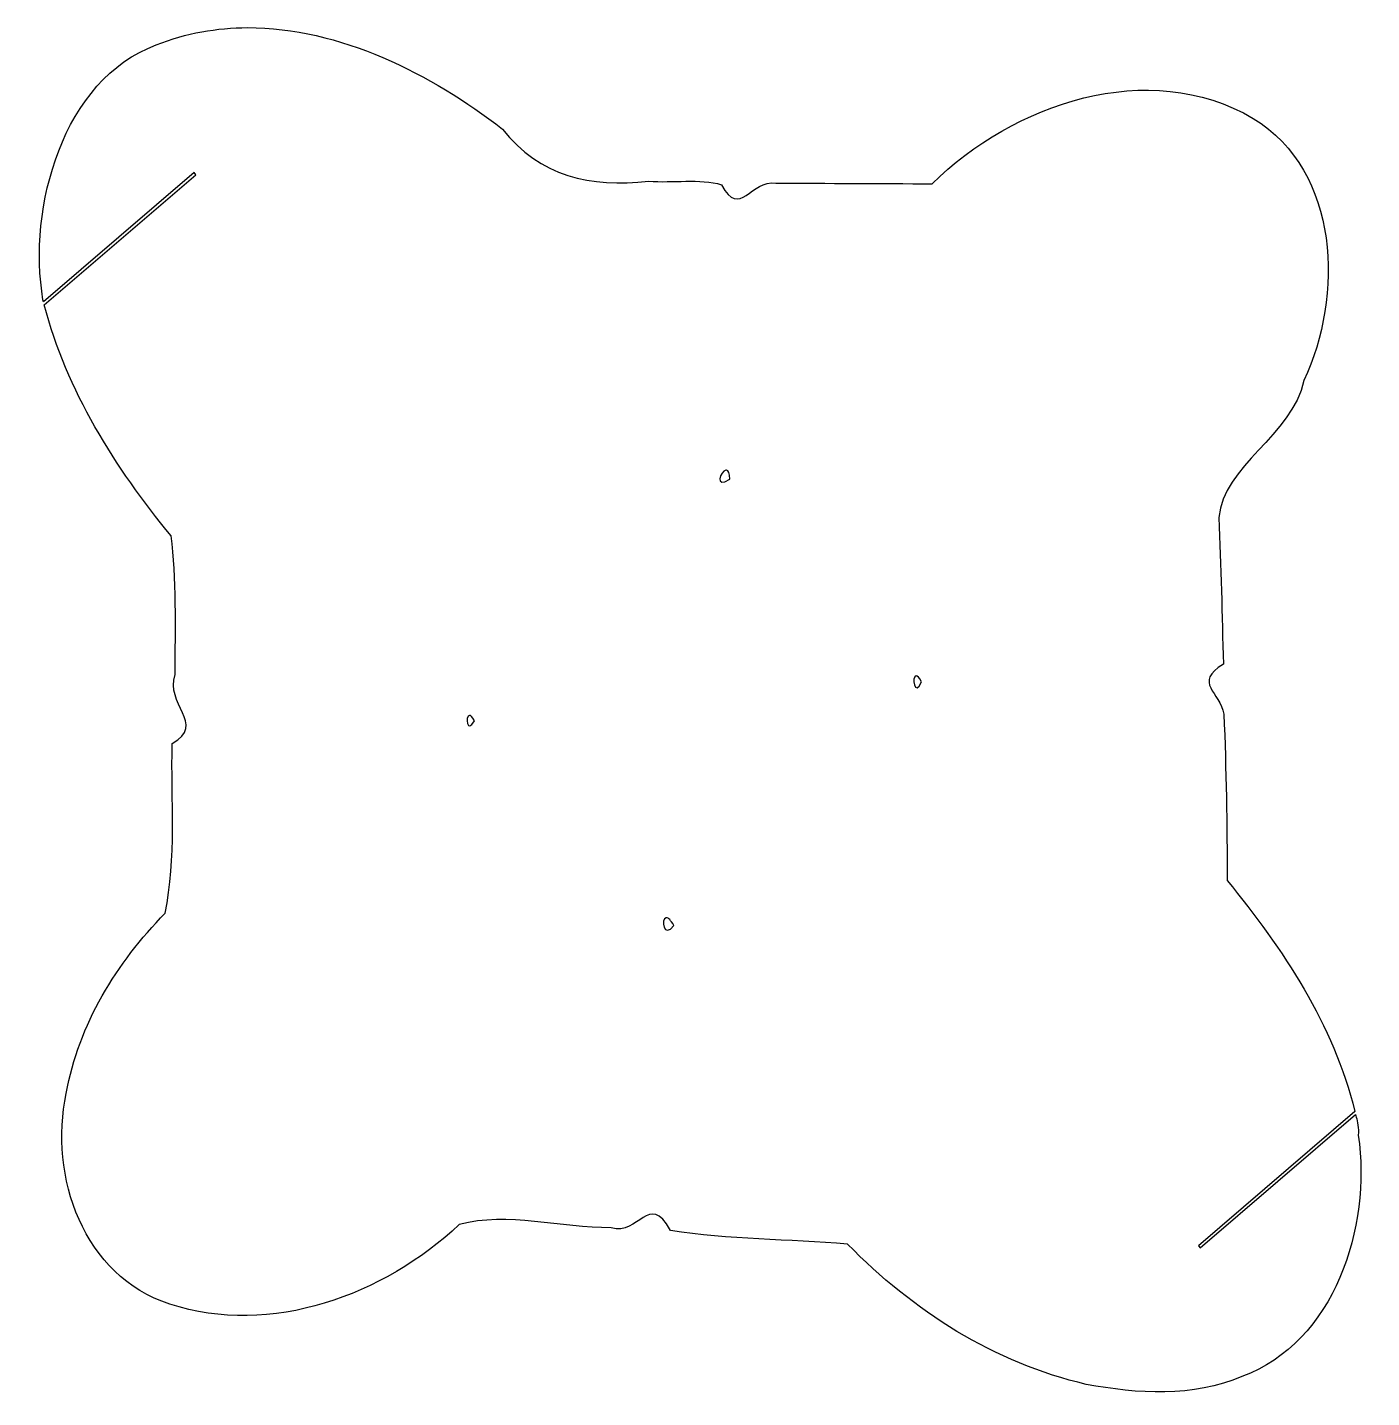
# Model space of a CAD drawing. Header units: centimetres. Extents: x -13.5 to 13.4, y -13.8 to 13.7.
import ezdxf

# ---------------------------------------------------------------- set-up
doc = ezdxf.new("R2010")
doc.units = ezdxf.units.CM
doc.header["$MEASUREMENT"] = 0
doc.layers.add('Layer 1', color=7, linetype='Continuous')

msp = doc.modelspace()

# ---------------------------------------------------------------- linework, layer by layer
at = {"layer": 'Layer 1'}
for points, knots in [([(-9.05204, 13.64959), (-9.66563, 13.64791), (-10.27945, 13.54244), (-10.87831, 13.30465), (-10.87831, 13.30465), (-12.74989, 12.61635), (-13.45651, 10.04638), (-13.14495, 8.20318), (-13.14495, 8.20318), (-13.14173, 8.18999), (-13.13773, 8.17695), (-13.13444, 8.16378), (-13.13444, 8.16378), (-13.13444, 8.16378), (-10.12277, 10.74997), (-10.12277, 10.74997), (-10.12277, 10.74997), (-10.12277, 10.74997), (-10.08599, 10.70795), (-10.08599, 10.70795), (-10.08599, 10.70795), (-10.08599, 10.70795), (-13.11956, 8.10337), (-13.11956, 8.10337), (-13.11956, 8.10337), (-12.67761, 6.38537), (-11.70477, 4.85537), (-10.58327, 3.47904), (-10.58327, 3.47904), (-10.46807, 2.6598), (-10.50301, 1.62381), (-10.49835, 0.70374), (-10.49835, 0.70374), (-10.7189, 0.12136), (-9.87062, -0.2863), (-10.55876, -0.6734), (-10.55876, -0.6734), (-10.59083, -1.80553), (-10.4688, -2.9615), (-10.70409, -4.07205), (-10.70409, -4.07205), (-11.6699, -5.0576), (-12.43536, -6.29558), (-12.67832, -7.67468), (-12.67832, -7.67468), (-13.03735, -9.3273), (-12.33099, -11.34226), (-10.60954, -11.89103), (-10.60954, -11.89103), (-8.58201, -12.55306), (-6.32448, -11.71451), (-4.81818, -10.29939), (-4.81818, -10.29939), (-3.85035, -10.0391), (-2.78638, -10.3712), (-1.78199, -10.3633), (-1.78199, -10.3633), (-1.21693, -10.53884), (-1.03614, -9.62467), (-0.59045, -10.4167), (-0.59045, -10.4167), (0.57359, -10.60217), (1.76992, -10.59108), (2.94827, -10.68898), (2.94827, -10.68898), (4.25104, -12.02797), (5.88891, -13.07493), (7.72318, -13.49755), (7.72318, -13.49755), (8.7445, -13.68812), (9.86009, -13.7621), (10.83642, -13.33996), (10.83642, -13.33996), (12.68979, -12.657), (13.42927, -10.34996), (13.16347, -8.51339), (13.16347, -8.51339), (13.17203, -8.37293), (13.14841, -8.23461), (13.12232, -8.15006), (13.12232, -8.15006), (13.11837, -8.13273), (13.11413, -8.11568), (13.11006, -8.09841), (13.11006, -8.09841), (13.11006, -8.09841), (10.00209, -10.7669), (10.00209, -10.7669), (10.00209, -10.7669), (10.00209, -10.7669), (9.96532, -10.72488), (9.96532, -10.72488), (9.96532, -10.72488), (9.96532, -10.72488), (13.09519, -8.03713), (13.09519, -8.03713), (13.09519, -8.03713), (12.66896, -6.28977), (11.66381, -4.79509), (10.54139, -3.41455), (10.54139, -3.41455), (10.54108, -2.30434), (10.5202, -1.19436), (10.47485, -0.08507), (10.47485, -0.08507), (10.40238, 0.35835), (9.84984, 0.53449), (10.46434, 0.91474), (10.46434, 0.91474), (10.43929, 1.89263), (10.41756, 2.87029), (10.37504, 3.84763), (10.37504, 3.84763), (10.4557, 4.88296), (11.83821, 5.49075), (12.07524, 6.58791), (12.07524, 6.58791), (12.86894, 8.27457), (12.80217, 10.76361), (11.0623, 11.83295), (11.0623, 11.83295), (8.96832, 13.0673), (6.25264, 12.12673), (4.64235, 10.52585), (4.64235, 10.52585), (3.6003, 10.53025), (2.55802, 10.53458), (1.51598, 10.53898), (1.51598, 10.53898), (1.01959, 10.62232), (0.7929, 9.8124), (0.42775, 10.50746), (0.42775, 10.50746), (-0.01317, 10.63809), (-0.55034, 10.53599), (-1.02732, 10.57925), (-1.02732, 10.57925), (-2.19254, 10.44862), (-3.21228, 10.66387), (-3.95407, 11.61933), (-3.95407, 11.61933), (-5.37406, 12.72438), (-7.21129, 13.65464), (-9.05204, 13.64959)], [0, 0, 0, 0, 0.02702703, 0.02702703, 0.02702703, 0.02702703, 0.05405405, 0.05405405, 0.05405405, 0.05405405, 0.08108108, 0.08108108, 0.08108108, 0.08108108, 0.10810811, 0.10810811, 0.10810811, 0.10810811, 0.13513514, 0.13513514, 0.13513514, 0.13513514, 0.16216216, 0.16216216, 0.16216216, 0.16216216, 0.18918919, 0.18918919, 0.18918919, 0.18918919, 0.21621622, 0.21621622, 0.21621622, 0.21621622, 0.24324324, 0.24324324, 0.24324324, 0.24324324, 0.27027027, 0.27027027, 0.27027027, 0.27027027, 0.2972973, 0.2972973, 0.2972973, 0.2972973, 0.32432432, 0.32432432, 0.32432432, 0.32432432, 0.35135135, 0.35135135, 0.35135135, 0.35135135, 0.37837838, 0.37837838, 0.37837838, 0.37837838, 0.40540541, 0.40540541, 0.40540541, 0.40540541, 0.43243243, 0.43243243, 0.43243243, 0.43243243, 0.45945946, 0.45945946, 0.45945946, 0.45945946, 0.48648649, 0.48648649, 0.48648649, 0.48648649, 0.51351351, 0.51351351, 0.51351351, 0.51351351, 0.54054054, 0.54054054, 0.54054054, 0.54054054, 0.56756757, 0.56756757, 0.56756757, 0.56756757, 0.59459459, 0.59459459, 0.59459459, 0.59459459, 0.62162162, 0.62162162, 0.62162162, 0.62162162, 0.64864865, 0.64864865, 0.64864865, 0.64864865, 0.67567568, 0.67567568, 0.67567568, 0.67567568, 0.7027027, 0.7027027, 0.7027027, 0.7027027, 0.72972973, 0.72972973, 0.72972973, 0.72972973, 0.75675676, 0.75675676, 0.75675676, 0.75675676, 0.78378378, 0.78378378, 0.78378378, 0.78378378, 0.81081081, 0.81081081, 0.81081081, 0.81081081, 0.83783784, 0.83783784, 0.83783784, 0.83783784, 0.86486486, 0.86486486, 0.86486486, 0.86486486, 0.89189189, 0.89189189, 0.89189189, 0.89189189, 0.91891892, 0.91891892, 0.91891892, 0.91891892, 0.94594595, 0.94594595, 0.94594595, 0.94594595, 1, 1, 1, 1]), ([(0.51442, 4.7949), (0.51783, 4.79534), (0.5216, 4.79522), (0.52493, 4.7949), (0.52493, 4.7949), (0.56042, 4.79152), (0.59029, 4.7434), (0.59497, 4.6128), (0.59497, 4.6128), (0.27304, 4.41648), (0.40879, 4.78115), (0.51443, 4.7949), (0.51443, 4.7949), (0.51443, 4.7949), (0.51442, 4.7949), (0.51442, 4.7949)], [0, 0, 0, 0, 0.2, 0.2, 0.2, 0.2, 0.4, 0.4, 0.4, 0.4, 0.6, 0.6, 0.6, 0.6, 1, 1, 1, 1]), ([(4.31754, 0.68186), (4.34303, 0.6832), (4.37992, 0.65116), (4.4296, 0.55842), (4.4296, 0.55842), (4.28199, 0.23953), (4.2265, 0.67708), (4.31754, 0.68186)], [0, 0, 0, 0, 0.33333333, 0.33333333, 0.33333333, 0.33333333, 1, 1, 1, 1]), ([(-4.61594, -0.11133), (-4.59181, -0.10929), (-4.55815, -0.13685), (-4.51526, -0.21726), (-4.51526, -0.21726), (-4.66844, -0.50444), (-4.70211, -0.11862), (-4.61594, -0.11133)], [0, 0, 0, 0, 0.33333333, 0.33333333, 0.33333333, 0.33333333, 1, 1, 1, 1]), ([(-0.68237, -4.16047), (-0.67891, -4.16005), (-0.67568, -4.15999), (-0.67186, -4.16047), (-0.67186, -4.16047), (-0.63771, -4.16478), (-0.58934, -4.20724), (-0.52653, -4.31368), (-0.52653, -4.31368), (-0.72995, -4.5994), (-0.78969, -4.17339), (-0.68237, -4.16047)], [0, 0, 0, 0, 0.25, 0.25, 0.25, 0.25, 0.5, 0.5, 0.5, 0.5, 1, 1, 1, 1])]:
    msp.add_open_spline(points, degree=3, knots=knots, dxfattribs=at)

doc.saveas('drawing.dxf')
